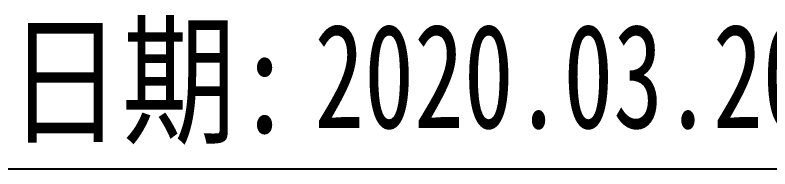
# Model space of a CAD drawing. Header units: millimetres. Extents: x 1333 to 190452, y -42879 to -5704.
# Drawn here: x 185172.92 to 185209.01, y -22804.01 to -22796.63 of the extents above; entities that cross this region are included whole.
import ezdxf
from ezdxf.enums import TextEntityAlignment as Align

# ---------------------------------------------------------------- set-up
doc = ezdxf.new("R2010")
doc.units = ezdxf.units.MM
doc.header["$LTSCALE"] = 0.5
doc.layers.add('图\\M+19E79\\M+195B6\\M+18E9A', color=7, linetype='Continuous')
doc.layers.add('图框', color=7, linetype='Continuous', lineweight=18)
doc.styles.add('国标', font='simfang.ttf', dxfattribs={"width": 0.8})

# ---------------------------------------------------------------- blocks, each defined once
blk = doc.blocks.new('GZDEH零件A4图框V01版')
at = {"layer": '图\\M+19E79\\M+195B6\\M+18E9A', "linetype": 'Continuous'}
blk.add_line((25, 13.5), (205, 13.5), dxfattribs=at)
at = {"layer": '图\\M+19E79\\M+195B6\\M+18E9A', "color": 9, "style": '国标', "width": 0.8}
blk.add_text('日期:', height=2.5, dxfattribs=at).set_placement((50.223, 14.365), align=Align.CENTER)
blk = doc.blocks.new('DEH A4')
at = {"layer": '图框'}
blk.add_blockref('GZDEH零件A4图框V01版', (0, 0), dxfattribs=at)

msp = doc.modelspace()

# ---------------------------------------------------------------- block references
at = {"layer": '图框', "xscale": 2, "yscale": 2, "zscale": 2}
msp.add_blockref('DEH A4', (185078.947, -22831.005), dxfattribs=at)

# ---------------------------------------------------------------- texts
at = {"layer": '图\\M+19E79\\M+195B6\\M+18E9A', "color": 3, "style": '国标', "width": 0.7}
msp.add_text('2020.03.20', height=5, dxfattribs=at).set_placement((185187.233, -22802.045))

doc.saveas('drawing.dxf')
